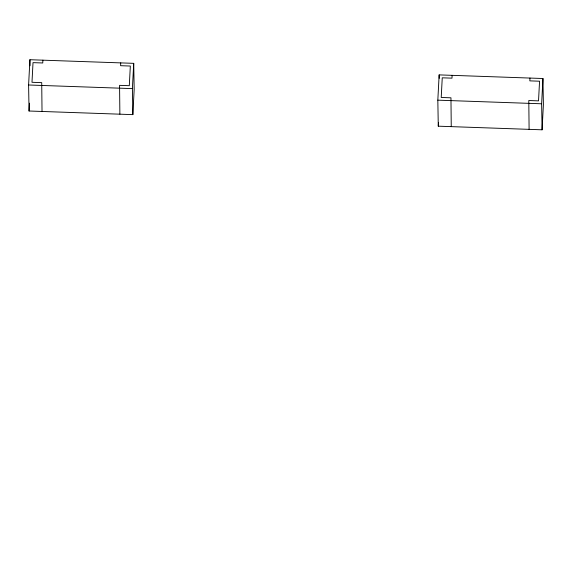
<?xml version="1.0" encoding="UTF-8"?>
<svg xmlns="http://www.w3.org/2000/svg" width="572" height="572" viewBox="0 0 572 572"><rect width="100%" height="100%" fill="white"/><g stroke="black" fill="none" stroke-linecap="round" stroke-linejoin="round"><path stroke-width="0.86" d="M28.6 84.992L29.923 59.717L133.719 63.342L134.177 89.361L132.847 114.636L29.05 111.011L28.6 84.992L132.397 88.617L132.847 114.636M29.05 111.011L29.465 103.167M42.9 60.167L42.75 62.977L33.019 62.641L31.989 82.296L41.72 82.64L42.028 111.469M120.749 62.891L120.599 65.694L130.33 66.037L129.301 85.693L119.569 85.357L119.877 114.185M132.397 88.617L133.719 63.342M437.823 100.164L439.153 74.889L542.95 78.514L543.4 104.533L542.077 129.808L438.281 126.183L437.823 100.164L541.627 103.789L542.077 129.808M438.281 126.183L438.459 122.694M452.123 75.34L451.98 78.149L442.249 77.813L441.219 97.469L450.951 97.805L451.251 126.634M529.972 78.057L529.829 80.866L539.56 81.21L538.524 100.865L528.793 100.529L529.1 129.358M541.627 103.789L542.95 78.514M439.153 74.889L439.21 78.357M29.923 59.717L30.03 65.787"/></g></svg>
